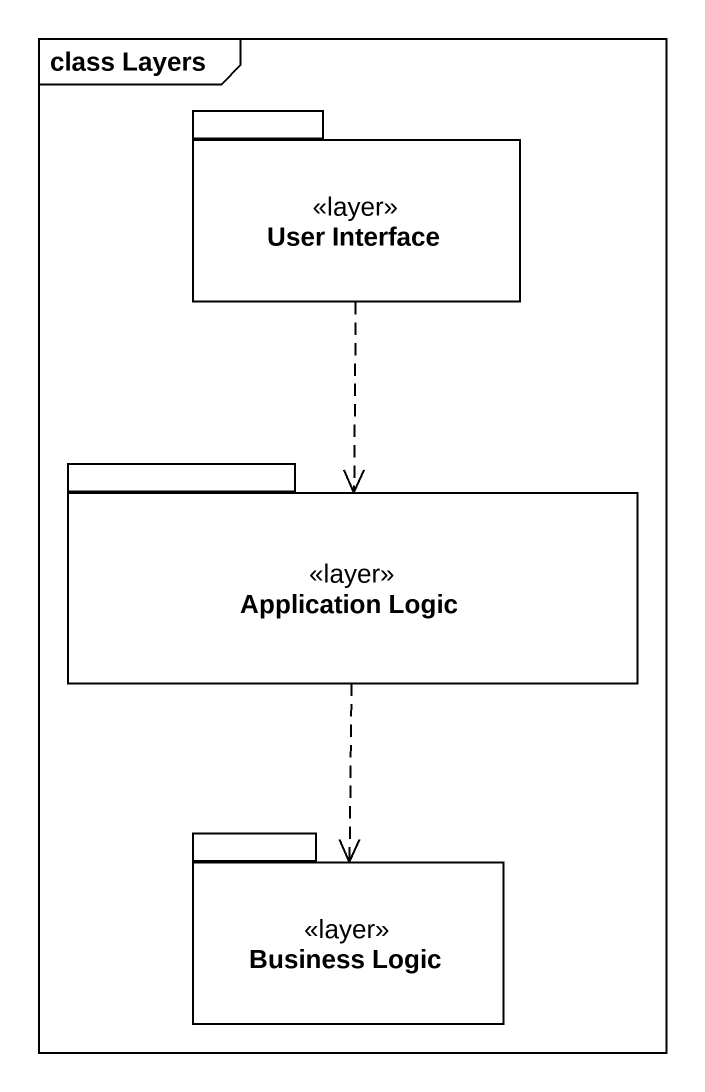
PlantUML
@startuml
mainframe class Layers
package "User Interface" as User_Interface <<layer>> {
}
package "Application Logic" as Application_Logic <<layer>> {
}
package "Business Logic" as Business_Logic <<layer>> {
}
User_Interface ..> Application_Logic
Application_Logic ..> Business_Logic
@enduml
